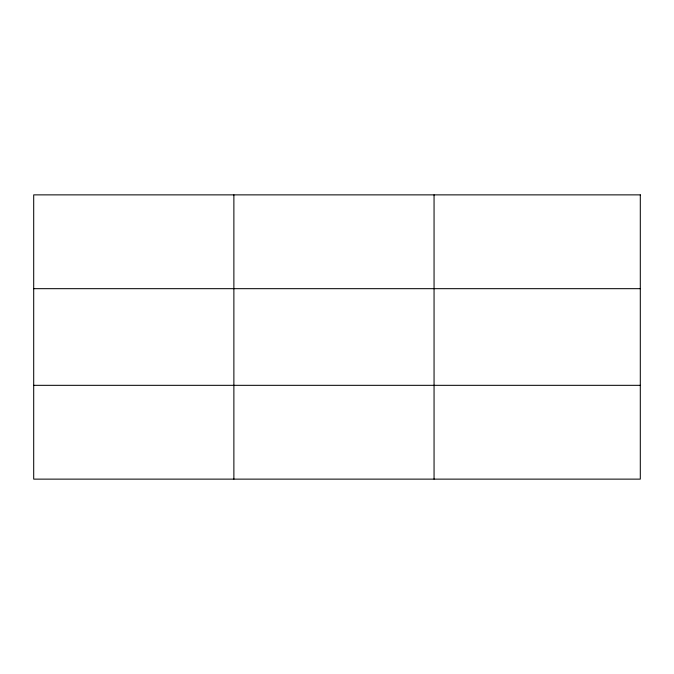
<?xml version="1.0" encoding="UTF-8"?>
<svg xmlns="http://www.w3.org/2000/svg" width="674" height="674" viewBox="0 0 674 674"><rect width="100%" height="100%" fill="white"/><g stroke="black" fill="none" stroke-linecap="round" stroke-linejoin="round"><path stroke-width="1.01" d="M233.878 479.13L233.878 194.87M434.056 479.13L434.056 194.87M33.7 288.674L640.3 288.674M33.7 385.326L640.3 385.326M640.3 194.87L640.3 479.13L33.7 479.13L33.7 194.87L640.3 194.87"/></g></svg>
